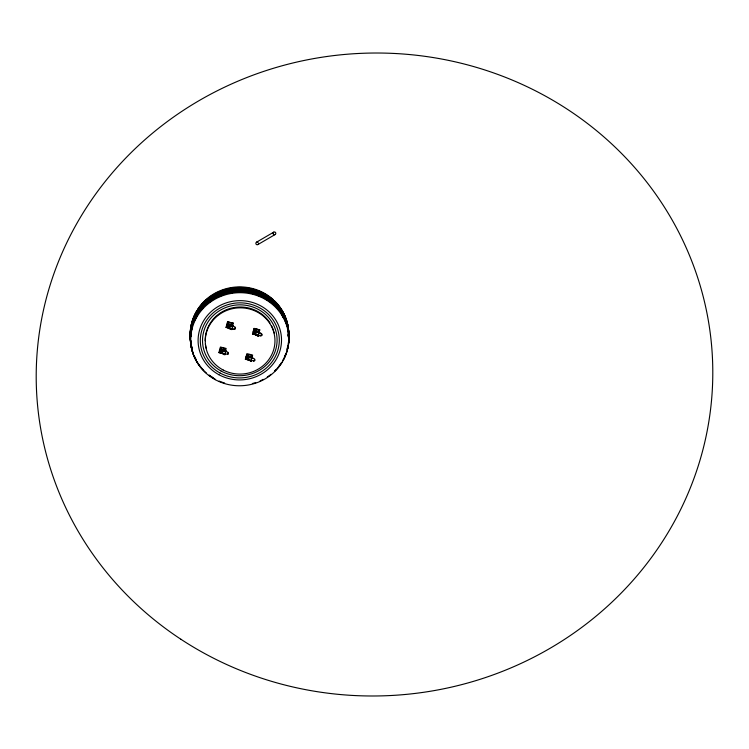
<?xml version="1.0" encoding="UTF-8"?>
<svg xmlns="http://www.w3.org/2000/svg" width="749" height="749" viewBox="0 0 749 749"><rect width="100%" height="100%" fill="white"/><g stroke="black" fill="none" stroke-linecap="round" stroke-linejoin="round"><path stroke-width="1.12" d="M222.453 353.547A1.461 1.386 -3.4 0 1 223.211 350.878L226.301 351.347L224.925 349.811M232.012 324.645C233.997 326.601 232.256 326.377 232.209 325.487C234.091 325.703 231.104 325.487 232.845 326.339M253.518 361.233A1.461 1.386 -3.4 0 0 253.92 358.565L251.392 357.9L251.936 357.273L252.366 357.563L251.514 357.629L252.198 358.181L251.467 358.022L252.741 358.172L251.336 356.702L247.376 355.709L251.561 358.172M246.505 358.743L251.261 361.439L250.381 360.821M260.296 336.02A1.461 1.386 -3.4 0 0 261.045 333.352C256.074 331.732 262.01 334.007 258.499 331.273M222.706 353.528L218.877 352.573L220.421 347.021L226.161 348.454L225.543 350.729M231.272 328.764L226.011 327.36L227.546 321.808L233.295 323.24L227.546 321.808M220.964 348.772L220.056 351.936A2.827 2.687 -3.4 0 0 221.105 352.891M227.181 326.733L228.052 323.652M224.279 354.352L220.131 352.086L220.889 349.09L224.85 350.073L226.235 351.478L224.869 351.478L220.889 349.09M232.433 329.251C230.636 330.281 224.588 327.051 228.024 323.877L230.992 324.617M232.677 325.515L233.295 323.24M245.363 359.192L250.147 360.297L245.363 359.192L246.908 353.64L252.647 355.073L252.029 357.357M258.236 335.421L252.497 333.988L254.033 328.427L259.781 329.869L258.854 333.239M249.473 360.4L246.618 358.715L247.413 355.494M258.105 335.833L253.752 333.502L254.585 330.187M228.024 323.877C228.464 325.6 235.944 328.09 231.984 324.869M228.089 323.643L232.209 326.143L234.559 326.723A1.461 1.386 -3.4 0 1 233.81 329.391M220.955 348.847L225.777 351.421L224.972 351.244M220.009 352.189L223.998 354.549L225.383 354.623M220.084 351.927L222.078 352.386M254.576 330.262L259.294 332.846M253.639 333.577L257.619 335.964L259.004 336.039M253.705 333.342L255.69 333.801M247.442 355.475L252.787 357.966L251.411 356.43M246.571 358.546L248.565 359.014M232.565 329.204C229.363 330.478 234.109 327.613 232.059 326.143M251.299 361.383L251.664 358.125M225.224 350.822L225.908 350.916L225.28 350.729M224.326 354.23C223.399 355.906 226.657 352.47 224.934 351.356M258.789 332.294C260.062 330.581 257.619 336.404 258.227 336.17M258.545 332.771L256.823 332.294A1.461 1.386 -3.4 0 0 256.074 334.962M258.471 335.964L257.937 335.646M256.495 242.208L273.731 232.153M257.918 244.548L275.155 234.503M232.752 326.367L232.349 326.302M251.43 357.891L249.698 357.507A1.461 1.386 -3.4 0 0 248.94 360.175M251.449 357.797C253.19 357.882 250.672 356.842 252.141 358.041M251.28 361.187C249.539 361.027 251.926 361.589 250.793 360.737M258.751 332.659L259.238 332.809M250.615 360.662L251.187 361.093M225.561 351.356L225.075 351.234L225.58 351.375M250.812 360.756L251.299 361.027M259.781 329.953L254.033 328.427M232.078 326.058L230.346 325.675A1.461 1.386 -3.4 0 0 229.587 328.343M230.598 326.021L226.928 324.663M256.71 332.481L253.415 331.292M227.228 326.686L229.203 327.182M229.831 328.231L226.011 327.36M258.227 335.327L252.497 333.988M223.09 351.066L219.794 349.877M249.576 357.694L246.281 356.496A2.827 2.687 -3.4 0 1 249.745 354.586A2.827 2.687 -3.4 0 1 251.739 357.863L251.776 357.891M222.696 353.434L218.877 352.573M258.733 332.884L254.51 330.496L258.471 331.489L259.875 332.959L258.677 332.856M225.121 351.478L227.434 351.936A1.461 1.386 -3.4 0 1 227.378 354.539M231.029 328.989L227.265 326.882M232.742 326.18L232.199 326.03L232.817 326.227M231.263 329.176L231.853 329.626L231.703 329.008M256.87 334.56A2.827 2.687 -3.4 0 1 253.321 332.219A2.827 2.687 -3.4 0 1 256.392 329.298A2.827 2.687 -3.4 0 1 258.864 332.65M261.794 334.691A3.483 1.03 15.8 0 1 259.772 335.468A3.483 1.03 15.8 0 1 255.54 333.857A3.483 1.03 15.8 0 1 256.823 332.799M260.895 333.988A3.483 1.03 15.8 0 1 261.438 334.344M248.275 359.773A2.827 2.687 -3.4 0 1 246.281 356.496M254.314 359.557A3.483 1.03 15.8 0 1 253.415 360.737A3.483 1.03 15.8 0 1 248.893 359.426A3.483 1.03 15.8 0 1 249.005 358.003M229.653 328.034A2.827 2.687 -3.4 0 1 226.825 325.356A2.827 2.687 -3.4 0 1 229.653 322.66A2.827 2.687 -3.4 0 1 232.48 325.338M234.952 327.716A3.483 1.03 15.8 0 1 233.81 328.895A3.483 1.03 15.8 0 1 229.194 327.35A3.483 1.03 15.8 0 1 230.336 326.171M219.794 351.262A2.827 2.687 -3.4 0 1 222.528 347.873A2.827 2.687 -3.4 0 1 225.252 351.244M222.519 353.238A2.827 2.687 -3.4 0 1 221.788 353.154M227.827 352.929A3.483 1.03 15.8 0 1 226.928 354.118A3.483 1.03 15.8 0 1 222.406 352.798A3.483 1.03 15.8 0 1 222.519 351.384M190.855 332.556A48.676 46.241 -3.4 0 1 191.014 330.356M191.482 327.07A48.676 46.241 -3.4 0 1 191.922 324.897M195.217 315.507A48.676 46.241 -3.4 0 1 196.238 313.522M202.726 304.394A48.676 46.241 -3.4 0 1 205.086 301.978M207.623 299.722A48.676 46.241 -3.4 0 1 212.239 296.342M216.18 294.039A48.676 46.241 -3.4 0 1 221.432 291.67M223.614 290.884A48.676 46.241 -3.4 0 1 226.919 289.91M236.066 288.402A48.676 46.241 -3.4 0 1 238.369 288.29M247.601 288.88A48.676 46.241 -3.4 0 1 249.876 289.283M254.323 290.397A48.676 46.241 -3.4 0 1 257.6 291.501M263.845 294.357A48.676 46.241 -3.4 0 1 268.676 297.362M286.493 322.332A48.676 46.241 -3.4 0 1 287.026 324.457M191.051 343.398A49.294 46.822 -3.4 0 1 190.508 340.083M190.293 337.855A49.294 46.822 -3.4 0 1 237.761 287.504A49.294 46.822 -3.4 0 1 288.73 334.073M191.061 343.622A49.294 46.822 -3.4 0 1 190.527 340.308M190.302 338.08A49.294 46.822 -3.4 0 1 237.77 287.728A49.294 46.822 -3.4 0 1 288.739 334.297M190.836 332.331A48.676 46.241 -3.4 0 1 191.004 330.131M191.463 326.845A48.676 46.241 -3.4 0 1 191.903 324.673M195.208 315.282A48.676 46.241 -3.4 0 1 197.333 311.369M199.833 307.661A48.676 46.241 -3.4 0 1 201.228 305.882M203.485 303.345A48.676 46.241 -3.4 0 1 205.076 301.753M207.613 299.497A48.676 46.241 -3.4 0 1 211.274 296.744M213.193 295.499A48.676 46.241 -3.4 0 1 215.169 294.357M216.171 293.814A48.676 46.241 -3.4 0 1 226.91 289.676M228.024 289.404A48.676 46.241 -3.4 0 1 231.432 288.721M233.735 288.402A48.676 46.241 -3.4 0 1 238.36 288.065M241.815 288.084A48.676 46.241 -3.4 0 1 244.127 288.234M247.591 288.646A48.676 46.241 -3.4 0 1 250.99 289.301M253.209 289.854A48.676 46.241 -3.4 0 1 261.813 293.093M263.835 294.132A48.676 46.241 -3.4 0 1 265.801 295.256M286.474 322.107A48.676 46.241 -3.4 0 1 287.017 324.233M287.635 327.491A48.676 46.241 -3.4 0 1 287.906 329.682M190.546 330.346A48.985 46.532 -3.4 0 1 197.015 310.348M197.605 309.403A48.985 46.532 -3.4 0 1 273.245 299.591M274.874 301.135A48.985 46.532 -3.4 0 1 288.374 333.202M288.786 340.467A49.294 46.822 -3.4 0 1 288.402 343.81M288.009 346.019A49.294 46.822 -3.4 0 1 287.223 349.268M195.807 359.043A49.294 46.822 -3.4 0 1 194.309 356.018M193.429 353.94A49.294 46.822 -3.4 0 1 192.324 350.766M192.016 349.708A49.294 46.822 -3.4 0 1 233.257 290.968A49.294 46.822 -3.4 0 1 288.917 337.144M288.253 334.953A48.676 46.241 -3.4 0 1 288.299 337.144M190.976 336.498A48.676 46.241 -3.4 0 1 191.089 334.307M191.463 331.002A48.676 46.241 -3.4 0 1 191.856 328.82M195.882 317.351A48.676 46.241 -3.4 0 1 197.511 314.44M206.93 303.308A48.676 46.241 -3.4 0 1 210.516 300.471M212.416 299.179A48.676 46.241 -3.4 0 1 214.364 297.99M215.347 297.428A48.676 46.241 -3.4 0 1 227.097 292.747M229.334 292.222A48.676 46.241 -3.4 0 1 232.761 291.623M235.074 291.342A48.676 46.241 -3.4 0 1 238.547 291.136M241.993 291.155A48.676 46.241 -3.4 0 1 244.305 291.305M247.769 291.717A48.676 46.241 -3.4 0 1 250.044 292.129M252.282 292.634A48.676 46.241 -3.4 0 1 262 296.164M264.022 297.203A48.676 46.241 -3.4 0 1 267.908 299.553M281.811 314.046A48.676 46.241 -3.4 0 1 283.431 316.949M287.635 329.466A48.676 46.241 -3.4 0 1 287.962 331.657M191.875 347.405A49.294 46.822 -3.4 0 1 190.555 340.851M190.33 338.623A49.294 46.822 -3.4 0 1 237.798 288.271A49.294 46.822 -3.4 0 1 288.777 334.84M191.894 347.63A49.294 46.822 -3.4 0 1 233.136 288.889A49.294 46.822 -3.4 0 1 288.786 335.065M191.931 348.351A49.294 46.822 -3.4 0 1 191.388 346.207M190.948 344.016A49.294 46.822 -3.4 0 1 190.489 340.683M190.321 338.454A49.294 46.822 -3.4 0 1 238.444 289.198A49.294 46.822 -3.4 0 1 288.833 335.786M288.646 340.861A49.294 46.822 -3.4 0 1 288.356 343.089M287.962 345.298A49.294 46.822 -3.4 0 1 287.176 348.547M191.969 348.987A49.294 46.822 -3.4 0 1 233.22 290.247A49.294 46.822 -3.4 0 1 288.871 336.413M288.796 340.692A49.294 46.822 -3.4 0 1 288.412 344.034M288.019 346.244A49.294 46.822 -3.4 0 1 287.232 349.493M285.8 353.734A49.294 46.822 -3.4 0 1 284.442 356.852M195.817 359.267A49.294 46.822 -3.4 0 1 194.319 356.243M193.448 354.165A49.294 46.822 -3.4 0 1 192.343 351M192.025 349.933A49.294 46.822 -3.4 0 1 233.276 291.192A49.294 46.822 -3.4 0 1 288.927 337.368M196.397 360.784A49.294 46.822 -3.4 0 1 233.885 291.661A49.294 46.822 -3.4 0 1 287.26 350.036M286.951 351.103A49.294 46.822 -3.4 0 1 282.897 360.391M281.736 362.31A49.294 46.822 -3.4 0 1 278.375 366.907M276.091 369.482A49.294 46.822 -3.4 0 1 274.48 371.092M212.997 377.665A49.294 46.822 -3.4 0 1 209.168 375.09M203.185 369.819A49.294 46.822 -3.4 0 1 196.968 361.748M206.49 373.161A49.294 46.822 -3.4 0 1 198.485 312.913A49.294 46.822 -3.4 0 1 259.866 295.518A49.294 46.822 -3.4 0 1 287.279 350.26M286.961 351.328A49.294 46.822 -3.4 0 1 282.907 360.615M281.746 362.535A49.294 46.822 -3.4 0 1 274.499 371.317M271.026 374.322A49.294 46.822 -3.4 0 1 267.253 377.028M263.264 379.35A49.294 46.822 -3.4 0 1 260.118 380.867M255.737 382.542A49.294 46.822 -3.4 0 1 252.385 383.535M224.644 383.039A49.294 46.822 -3.4 0 1 219.157 381.054M215 379.031A49.294 46.822 -3.4 0 1 209.177 375.315M191.51 327.613A48.676 46.241 -3.4 0 1 191.95 325.441M193.148 321.209A48.676 46.241 -3.4 0 1 193.907 319.121M195.255 316.05A48.676 46.241 -3.4 0 1 198.579 310.264M203.531 304.113A48.676 46.241 -3.4 0 1 205.123 302.521M213.24 296.267A48.676 46.241 -3.4 0 1 215.216 295.125M219.326 293.093A48.676 46.241 -3.4 0 1 221.461 292.213M223.642 291.427A48.676 46.241 -3.4 0 1 226.956 290.443M228.071 290.172A48.676 46.241 -3.4 0 1 231.469 289.488M233.782 289.17A48.676 46.241 -3.4 0 1 237.255 288.88M241.852 288.852A48.676 46.241 -3.4 0 1 244.174 289.002M247.638 289.414A48.676 46.241 -3.4 0 1 251.037 290.069M253.256 290.621A48.676 46.241 -3.4 0 1 261.86 293.861M263.882 294.9A48.676 46.241 -3.4 0 1 265.848 296.024M280.482 309.88A48.676 46.241 -3.4 0 1 281.671 311.743M282.233 312.689A48.676 46.241 -3.4 0 1 283.291 314.646M286.521 322.875A48.676 46.241 -3.4 0 1 287.064 325M195.264 316.275A48.676 46.241 -3.4 0 1 196.285 314.29M197.39 312.361A48.676 46.241 -3.4 0 1 198.588 310.489M203.541 304.337A48.676 46.241 -3.4 0 1 205.132 302.746M210.394 298.402A48.676 46.241 -3.4 0 1 212.285 297.11M216.227 294.806A48.676 46.241 -3.4 0 1 221.479 292.438M247.647 289.648A48.676 46.241 -3.4 0 1 249.923 290.05M254.37 291.164A48.676 46.241 -3.4 0 1 257.647 292.269M263.891 295.125A48.676 46.241 -3.4 0 1 268.722 298.13M280.491 310.105A48.676 46.241 -3.4 0 1 281.69 311.968M288.168 333.605A48.676 46.241 -3.4 0 1 288.225 335.786M191.388 329.654A48.676 46.241 -3.4 0 1 191.772 327.472M192.559 324.261A48.676 46.241 -3.4 0 1 232.686 290.266A48.676 46.241 -3.4 0 1 281.147 311.753M282.832 314.608A48.676 46.241 -3.4 0 1 285.172 319.645M287.56 328.109A48.676 46.241 -3.4 0 1 287.888 330.3M288.206 334.232A48.676 46.241 -3.4 0 1 288.262 336.423M191.426 330.281A48.676 46.241 -3.4 0 1 191.81 328.099M193.607 321.742A48.676 46.241 -3.4 0 1 194.871 318.643M197.464 313.709A48.676 46.241 -3.4 0 1 198.672 311.837M208.643 301.126A48.676 46.241 -3.4 0 1 214.317 297.259M221.554 293.786A48.676 46.241 -3.4 0 1 227.05 292.026M229.288 291.501A48.676 46.241 -3.4 0 1 231.563 291.071M235.027 290.621A48.676 46.241 -3.4 0 1 237.349 290.453M248.874 291.192A48.676 46.241 -3.4 0 1 251.13 291.642M256.645 293.224A48.676 46.241 -3.4 0 1 261.953 295.434M270.632 300.845A48.676 46.241 -3.4 0 1 273.226 303.027M279.274 309.637A48.676 46.241 -3.4 0 1 280.575 311.462M282.869 315.235A48.676 46.241 -3.4 0 1 284.348 318.231M285.21 320.282A48.676 46.241 -3.4 0 1 286.305 323.409M287.597 328.745A48.676 46.241 -3.4 0 1 287.925 330.936M190.986 336.722A48.676 46.241 -3.4 0 1 191.098 334.531M206.939 303.532A48.676 46.241 -3.4 0 1 211.471 300.04M218.418 296.098A48.676 46.241 -3.4 0 1 223.792 293.954M230.477 292.222A48.676 46.241 -3.4 0 1 232.77 291.848M236.244 291.473A48.676 46.241 -3.4 0 1 238.557 291.361M252.301 292.859A48.676 46.241 -3.4 0 1 260.98 295.902M265.015 297.98A48.676 46.241 -3.4 0 1 267.917 299.778M281.821 314.271A48.676 46.241 -3.4 0 1 283.44 317.173M284.405 319.177A48.676 46.241 -3.4 0 1 285.659 322.267M287.653 329.691A48.676 46.241 -3.4 0 1 287.981 331.882M194.965 320.132A48.676 46.241 -3.4 0 1 197.558 315.207M201.462 309.721A48.676 46.241 -3.4 0 1 202.942 308.008M212.454 299.946A48.676 46.241 -3.4 0 1 214.401 298.757M221.648 295.275A48.676 46.241 -3.4 0 1 223.829 294.497M229.372 292.99A48.676 46.241 -3.4 0 1 232.808 292.391M235.12 292.11A48.676 46.241 -3.4 0 1 238.585 291.904M240.888 291.895A48.676 46.241 -3.4 0 1 244.352 292.073M247.816 292.484A48.676 46.241 -3.4 0 1 250.091 292.896M252.329 293.402A48.676 46.241 -3.4 0 1 262.047 296.932M264.06 297.971A48.676 46.241 -3.4 0 1 267.945 300.321M269.809 301.641A48.676 46.241 -3.4 0 1 271.606 303.045M281.858 314.814A48.676 46.241 -3.4 0 1 283.478 317.707M209.645 302.147A48.676 46.241 -3.4 0 1 211.518 300.808M218.465 296.857A48.676 46.241 -3.4 0 1 223.839 294.722M230.523 292.99A48.676 46.241 -3.4 0 1 232.817 292.616M236.291 292.241A48.676 46.241 -3.4 0 1 238.603 292.129M240.897 292.119A48.676 46.241 -3.4 0 1 243.21 292.213M252.347 293.627A48.676 46.241 -3.4 0 1 255.652 294.572M257.834 295.34A48.676 46.241 -3.4 0 1 261.026 296.66M265.062 298.748A48.676 46.241 -3.4 0 1 267.964 300.546M281.867 315.039A48.676 46.241 -3.4 0 1 283.487 317.941M206.228 348.285A34.866 33.125 -3.4 0 1 205.423 344.016M205.207 340.776A34.866 33.125 -3.4 0 1 230.598 308.307A34.866 33.125 -3.4 0 1 270.024 323.016M271.625 325.881A34.866 33.125 -3.4 0 1 274.162 333.033M258.536 243.706A1.376 1.358 59.8 0 1 256.664 244.623A1.376 1.358 59.8 0 1 256.074 242.61A1.376 1.358 59.8 0 1 258.143 242.395M180.865 639.234A338.351 321.424 -3.4 0 0 711.55 400.097A338.351 321.424 -3.4 0 0 231.085 84.169A338.351 321.424 -3.4 0 0 180.865 639.234M218.905 374.715A41.729 39.641 -3.4 0 0 281.521 340.093A41.729 39.641 -3.4 0 0 218.989 306.051A41.729 39.641 -3.4 0 0 218.905 374.715M220.019 372.993A39.51 37.534 -3.4 0 0 279.311 340.205A39.51 37.534 -3.4 0 0 220.103 307.97A39.51 37.534 -3.4 0 0 220.019 372.993M221.124 371.055A37.291 35.428 -3.4 0 0 277.093 340.112A37.291 35.428 -3.4 0 0 221.198 309.683A37.291 35.428 -3.4 0 0 221.124 371.055M215.206 379.649A48.985 46.532 -3.4 0 0 288.721 339.007A48.985 46.532 -3.4 0 0 215.309 299.038A48.985 46.532 -3.4 0 0 215.206 379.649M223.08 369.959A34.866 33.125 -3.4 0 0 274.967 340.318A34.866 33.125 -3.4 0 0 222.284 312.595A34.866 33.125 -3.4 0 0 223.08 369.959M273.123 232.995A1.376 1.358 59.8 0 0 274.827 234.643A1.376 1.358 59.8 0 0 275.379 232.34A1.376 1.358 59.8 0 0 273.123 232.995"/></g></svg>
